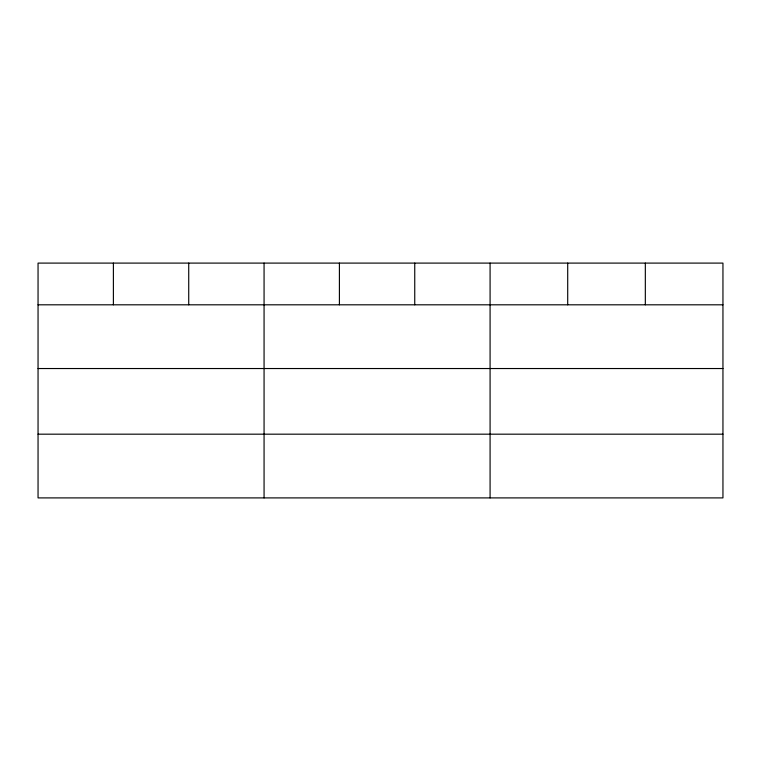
<?xml version="1.0" encoding="UTF-8"?>
<svg xmlns="http://www.w3.org/2000/svg" width="761" height="761" viewBox="0 0 761 761"><rect width="100%" height="100%" fill="white"/><g stroke="black" fill="none" stroke-linecap="round" stroke-linejoin="round"><path stroke-width="1.14" d="M722.95 368.533L722.95 263.097L38.05 263.097L38.05 497.903L722.95 497.903L722.95 368.533L38.05 368.533M38.05 304.809L722.95 304.809M38.05 434.179L722.95 434.179M645.328 263.097L645.328 304.809M567.706 263.097L567.706 304.809M490.084 263.097L490.084 497.903M414.745 263.097L414.745 304.809M339.406 263.097L339.406 304.809M264.067 263.097L264.067 497.903M188.728 263.097L188.728 304.809M113.389 263.097L113.389 304.809"/></g></svg>
